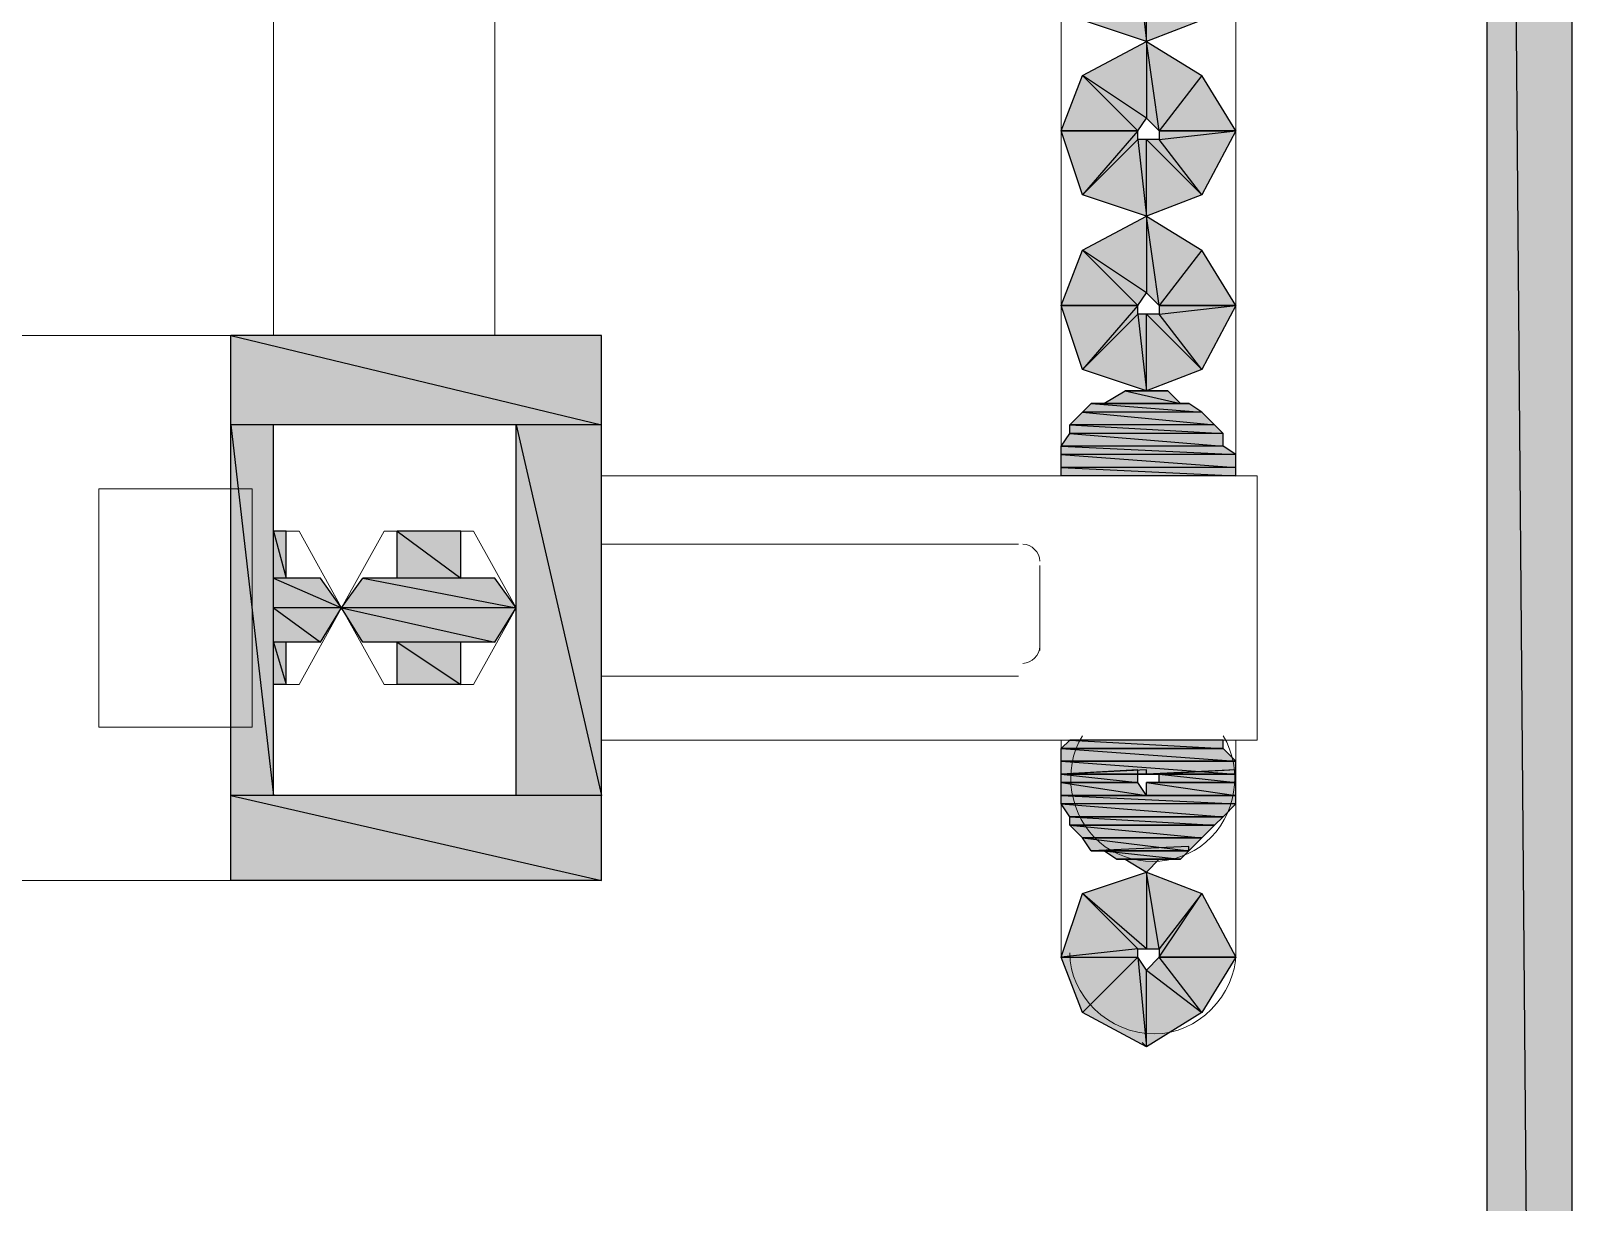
# Model space of a CAD drawing. Header units: millimetres. Extents: x 50 to 186, y -32 to 33.
# Drawn here: x 113.706 to 114.212, y -14.921 to -14.537 of the extents above; entities that cross this region are included whole.
import ezdxf

# ---------------------------------------------------------------- set-up
doc = ezdxf.new("R2010")
doc.units = ezdxf.units.MM
doc.layers.add('Prumada Eletrica', color=40, linetype='Continuous', lineweight=30)

msp = doc.modelspace()

# ---------------------------------------------------------------- hatches: boundary and pattern name
at = {"layer": 'Prumada Eletrica', "true_color": 0x000007}
h = msp.add_hatch(color=7, dxfattribs=at)
h.paths.add_polyline_path([(114.21171, -13.39693), (114.18378, -13.39693), (114.21171, -16.73937)])
h.paths.add_polyline_path([(114.18378, -13.39693), (114.21171, -16.73937), (114.18378, -16.73937)])
h = msp.add_hatch(color=7, dxfattribs=at)
h.paths.add_polyline_path([(114.0441, -14.51294), (114.06925, -14.51294), (114.05109, -14.53389)])
h.paths.add_polyline_path([(114.06925, -14.51294), (114.05109, -14.53389), (114.06925, -14.51573)])
h.paths.add_polyline_path([(114.05109, -14.53389), (114.06925, -14.51573), (114.07204, -14.54087)])
h.paths.add_polyline_path([(114.06925, -14.51573), (114.07204, -14.54087), (114.07204, -14.51573)])
h.paths.add_polyline_path([(114.07204, -14.54087), (114.07204, -14.51573), (114.0902, -14.53389)])
h.paths.add_polyline_path([(114.07204, -14.51573), (114.0902, -14.53389), (114.07623, -14.51573)])
h.paths.add_polyline_path([(114.0902, -14.53389), (114.07623, -14.51573), (114.10137, -14.51294)])
h.paths.add_polyline_path([(114.07623, -14.51573), (114.10137, -14.51294), (114.07623, -14.51294)])
h = msp.add_hatch(color=7, dxfattribs=at)
h.paths.add_polyline_path([(114.10137, -14.5702), (114.0902, -14.55205), (114.07623, -14.5702)])
h.paths.add_polyline_path([(114.0902, -14.55205), (114.07623, -14.5702), (114.07204, -14.54087)])
h.paths.add_polyline_path([(114.07623, -14.5702), (114.07204, -14.54087), (114.07204, -14.56601)])
h.paths.add_polyline_path([(114.07204, -14.54087), (114.07204, -14.56601), (114.05109, -14.55205)])
h.paths.add_polyline_path([(114.07204, -14.56601), (114.05109, -14.55205), (114.06925, -14.5702)])
h.paths.add_polyline_path([(114.05109, -14.55205), (114.06925, -14.5702), (114.0441, -14.5702)])
h = msp.add_hatch(color=7, dxfattribs=at)
h.paths.add_polyline_path([(114.0441, -14.5702), (114.06925, -14.5702), (114.05109, -14.59116)])
h.paths.add_polyline_path([(114.06925, -14.5702), (114.05109, -14.59116), (114.06925, -14.573)])
h.paths.add_polyline_path([(114.05109, -14.59116), (114.06925, -14.573), (114.07204, -14.59814)])
h.paths.add_polyline_path([(114.06925, -14.573), (114.07204, -14.59814), (114.07204, -14.573)])
h.paths.add_polyline_path([(114.07204, -14.59814), (114.07204, -14.573), (114.0902, -14.59116)])
h.paths.add_polyline_path([(114.07204, -14.573), (114.0902, -14.59116), (114.07623, -14.573)])
h.paths.add_polyline_path([(114.0902, -14.59116), (114.07623, -14.573), (114.10137, -14.5702)])
h.paths.add_polyline_path([(114.07623, -14.573), (114.10137, -14.5702), (114.07623, -14.5702)])
h = msp.add_hatch(color=7, dxfattribs=at)
h.paths.add_polyline_path([(114.10137, -14.62747), (114.0902, -14.60931), (114.07623, -14.62747)])
h.paths.add_polyline_path([(114.0902, -14.60931), (114.07623, -14.62747), (114.07204, -14.59814)])
h.paths.add_polyline_path([(114.07623, -14.62747), (114.07204, -14.59814), (114.07204, -14.62328)])
h.paths.add_polyline_path([(114.07204, -14.59814), (114.07204, -14.62328), (114.05109, -14.60931)])
h.paths.add_polyline_path([(114.07204, -14.62328), (114.05109, -14.60931), (114.06925, -14.62747)])
h.paths.add_polyline_path([(114.05109, -14.60931), (114.06925, -14.62747), (114.0441, -14.62747)])
h = msp.add_hatch(color=7, dxfattribs=at)
h.paths.add_polyline_path([(114.0441, -14.62747), (114.06925, -14.62747), (114.05109, -14.64842)])
h.paths.add_polyline_path([(114.06925, -14.62747), (114.05109, -14.64842), (114.06925, -14.63027)])
h.paths.add_polyline_path([(114.05109, -14.64842), (114.06925, -14.63027), (114.07204, -14.65541)])
h.paths.add_polyline_path([(114.06925, -14.63027), (114.07204, -14.65541), (114.07204, -14.63027)])
h.paths.add_polyline_path([(114.07204, -14.65541), (114.07204, -14.63027), (114.0902, -14.64842)])
h.paths.add_polyline_path([(114.07204, -14.63027), (114.0902, -14.64842), (114.07623, -14.63027)])
h.paths.add_polyline_path([(114.0902, -14.64842), (114.07623, -14.63027), (114.10137, -14.62747)])
h.paths.add_polyline_path([(114.07623, -14.63027), (114.10137, -14.62747), (114.07623, -14.62747)])
h = msp.add_hatch(color=7, dxfattribs=at)
h.paths.add_polyline_path([(113.89325, -14.63725), (113.77174, -14.63725), (113.89325, -14.66658)])
h.paths.add_polyline_path([(113.77174, -14.63725), (113.89325, -14.66658), (113.77174, -14.66658)])
h = msp.add_hatch(color=7, dxfattribs=at)
h.paths.add_polyline_path([(114.07902, -14.65541), (114.06506, -14.65541), (114.08321, -14.6596)])
h.paths.add_polyline_path([(114.06506, -14.65541), (114.08321, -14.6596), (114.05807, -14.6596)])
h = msp.add_hatch(color=7, dxfattribs=at)
h.paths.add_polyline_path([(114.0902, -14.66239), (114.05109, -14.66239), (114.09439, -14.66658)])
h.paths.add_polyline_path([(114.05109, -14.66239), (114.09439, -14.66658), (114.0469, -14.66658)])
h = msp.add_hatch(color=7, dxfattribs=at)
h.paths.add_polyline_path([(114.08601, -14.6596), (114.05388, -14.6596), (114.0902, -14.66239)])
h.paths.add_polyline_path([(114.05388, -14.6596), (114.0902, -14.66239), (114.05109, -14.66239)])
h = msp.add_hatch(color=7, dxfattribs=at)
h.paths.add_polyline_path([(113.7857, -14.66658), (113.77174, -14.66658), (113.7857, -14.7881)])
h.paths.add_polyline_path([(113.77174, -14.66658), (113.7857, -14.7881), (113.77174, -14.7881)])
h = msp.add_hatch(color=7, dxfattribs=at)
h.paths.add_polyline_path([(113.89325, -14.66658), (113.86532, -14.66658), (113.89325, -14.7881)])
h.paths.add_polyline_path([(113.86532, -14.66658), (113.89325, -14.7881), (113.86532, -14.7881)])
h = msp.add_hatch(color=7, dxfattribs=at)
h.paths.add_polyline_path([(114.09439, -14.66658), (114.0469, -14.66658), (114.09718, -14.66937)])
h.paths.add_polyline_path([(114.0469, -14.66658), (114.09718, -14.66937), (114.0469, -14.66937)])
h = msp.add_hatch(color=7, dxfattribs=at)
h.paths.add_polyline_path([(114.09718, -14.66937), (114.0469, -14.66937), (114.09718, -14.67356)])
h.paths.add_polyline_path([(114.0469, -14.66937), (114.09718, -14.67356), (114.0441, -14.67356)])
h = msp.add_hatch(color=7, dxfattribs=at)
h.paths.add_polyline_path([(114.09718, -14.67356), (114.0441, -14.67356), (114.10137, -14.67636)])
h.paths.add_polyline_path([(114.0441, -14.67356), (114.10137, -14.67636), (114.0441, -14.67636)])
h = msp.add_hatch(color=7, dxfattribs=at)
h.paths.add_polyline_path([(114.10137, -14.67636), (114.0441, -14.67636), (114.10137, -14.68055)])
h.paths.add_polyline_path([(114.0441, -14.67636), (114.10137, -14.68055), (114.0441, -14.68055)])
h = msp.add_hatch(color=7, dxfattribs=at)
h.paths.add_polyline_path([(114.10137, -14.68055), (114.0441, -14.68055), (114.10137, -14.68334)])
h.paths.add_polyline_path([(114.0441, -14.68055), (114.10137, -14.68334), (114.0441, -14.68334)])
h = msp.add_hatch(color=7, dxfattribs=at)
h.paths.add_polyline_path([(113.78989, -14.7015), (113.7857, -14.7015), (113.78989, -14.71686)])
h.paths.add_polyline_path([(113.7857, -14.7015), (113.78989, -14.71686), (113.7857, -14.71686)])
h = msp.add_hatch(color=7, dxfattribs=at)
h.paths.add_polyline_path([(113.84716, -14.7015), (113.82621, -14.7015), (113.84716, -14.71686)])
h.paths.add_polyline_path([(113.82621, -14.7015), (113.84716, -14.71686), (113.82621, -14.71686)])
h = msp.add_hatch(color=7, dxfattribs=at)
h.paths.add_polyline_path([(113.80107, -14.71686), (113.7857, -14.71686), (113.80805, -14.72664)])
h.paths.add_polyline_path([(113.7857, -14.71686), (113.80805, -14.72664), (113.7857, -14.72664)])
h = msp.add_hatch(color=7, dxfattribs=at)
h.paths.add_polyline_path([(113.85833, -14.71686), (113.81504, -14.71686), (113.86532, -14.72664)])
h.paths.add_polyline_path([(113.81504, -14.71686), (113.86532, -14.72664), (113.80805, -14.72664)])
h = msp.add_hatch(color=7, dxfattribs=at)
h.paths.add_polyline_path([(113.80805, -14.72664), (113.7857, -14.72664), (113.80107, -14.73782)])
h.paths.add_polyline_path([(113.7857, -14.72664), (113.80107, -14.73782), (113.7857, -14.73782)])
h = msp.add_hatch(color=7, dxfattribs=at)
h.paths.add_polyline_path([(113.86532, -14.72664), (113.80805, -14.72664), (113.85833, -14.73782)])
h.paths.add_polyline_path([(113.80805, -14.72664), (113.85833, -14.73782), (113.81504, -14.73782)])
h = msp.add_hatch(color=7, dxfattribs=at)
h.paths.add_polyline_path([(113.78989, -14.73782), (113.7857, -14.73782), (113.78989, -14.75178)])
h.paths.add_polyline_path([(113.7857, -14.73782), (113.78989, -14.75178), (113.7857, -14.75178)])
h = msp.add_hatch(color=7, dxfattribs=at)
h.paths.add_polyline_path([(113.84716, -14.73782), (113.82621, -14.73782), (113.84716, -14.75178)])
h.paths.add_polyline_path([(113.82621, -14.73782), (113.84716, -14.75178), (113.82621, -14.75178)])
h = msp.add_hatch(color=7, dxfattribs=at)
h.paths.add_polyline_path([(114.09718, -14.76994), (114.0469, -14.76994), (114.09718, -14.77273)])
h.paths.add_polyline_path([(114.0469, -14.76994), (114.09718, -14.77273), (114.0441, -14.77273)])
h.paths.add_polyline_path([(114.09718, -14.77273), (114.0441, -14.77273)])
h.paths.add_polyline_path([(114.0441, -14.77273), (114.09718, -14.77273)])
h = msp.add_hatch(color=7, dxfattribs=at)
h.paths.add_polyline_path([(114.09718, -14.77273), (114.0441, -14.77273), (114.10137, -14.77692)])
h.paths.add_polyline_path([(114.0441, -14.77273), (114.10137, -14.77692), (114.0441, -14.77692)])
h.paths.add_polyline_path([(114.10137, -14.77692), (114.0441, -14.77692)])
h.paths.add_polyline_path([(114.0441, -14.77692), (114.10137, -14.77692)])
h = msp.add_hatch(color=7, dxfattribs=at)
h.paths.add_polyline_path([(114.10137, -14.77692), (114.0441, -14.77692), (114.10137, -14.78111)])
h.paths.add_polyline_path([(114.0441, -14.77692), (114.10137, -14.78111), (114.0441, -14.78111)])
h = msp.add_hatch(color=7, dxfattribs=at)
h.paths.add_polyline_path([(114.0441, -14.78111), (114.07204, -14.78111), (114.07204, -14.77972)])
h.paths.add_polyline_path([(114.07204, -14.78111), (114.07204, -14.77972), (114.0441, -14.78111)])
h = msp.add_hatch(color=7, dxfattribs=at)
h.paths.add_polyline_path([(114.06925, -14.78111), (114.06925, -14.77972), (114.0441, -14.78111)])
h.paths.add_polyline_path([(114.06925, -14.78111), (114.0441, -14.78111), (114.07204, -14.78111)])
h = msp.add_hatch(color=7, dxfattribs=at)
h.paths.add_polyline_path([(114.0441, -14.78111), (114.06925, -14.78111), (114.06925, -14.77972)])
h.paths.add_polyline_path([(114.06925, -14.78111), (114.06925, -14.77972), (114.0441, -14.78111)])
h = msp.add_hatch(color=7, dxfattribs=at)
h.paths.add_polyline_path([(114.0441, -14.78111), (114.06925, -14.78111), (114.06925, -14.77972)])
h.paths.add_polyline_path([(114.06925, -14.78111), (114.06925, -14.77972), (114.0441, -14.78111)])
h = msp.add_hatch(color=7, dxfattribs=at)
h.paths.add_polyline_path([(114.0441, -14.78111), (114.06925, -14.78111), (114.06925, -14.77972)])
h.paths.add_polyline_path([(114.06925, -14.78111), (114.06925, -14.77972), (114.0441, -14.78111)])
h = msp.add_hatch(color=7, dxfattribs=at)
h.paths.add_polyline_path([(114.0441, -14.78111), (114.06925, -14.78111), (114.06925, -14.77972)])
h.paths.add_polyline_path([(114.06925, -14.78111), (114.06925, -14.77972), (114.0441, -14.78111)])
h = msp.add_hatch(color=7, dxfattribs=at)
h.paths.add_polyline_path([(114.0441, -14.78111), (114.06925, -14.78111), (114.06925, -14.77972)])
h.paths.add_polyline_path([(114.06925, -14.78111), (114.06925, -14.77972), (114.0441, -14.78111)])
h = msp.add_hatch(color=7, dxfattribs=at)
h.paths.add_polyline_path([(114.06925, -14.78111), (114.0441, -14.78111), (114.06925, -14.78391)])
h.paths.add_polyline_path([(114.0441, -14.78111), (114.06925, -14.78391), (114.0441, -14.78391)])
h = msp.add_hatch(color=7, dxfattribs=at)
h.paths.add_polyline_path([(114.06925, -14.78391), (114.0441, -14.78391), (114.07204, -14.7881)])
h.paths.add_polyline_path([(114.0441, -14.78391), (114.07204, -14.7881), (114.0441, -14.7881)])
h = msp.add_hatch(color=7, dxfattribs=at)
h.paths.add_polyline_path([(114.07204, -14.78111), (114.10137, -14.78111), (114.10137, -14.77972)])
h.paths.add_polyline_path([(114.10137, -14.78111), (114.10137, -14.77972), (114.07204, -14.78111)])
h = msp.add_hatch(color=7, dxfattribs=at)
h.paths.add_polyline_path([(114.07204, -14.78111), (114.10137, -14.78111), (114.10137, -14.77972)])
h.paths.add_polyline_path([(114.10137, -14.78111), (114.10137, -14.77972), (114.07204, -14.78111)])
h = msp.add_hatch(color=7, dxfattribs=at)
h.paths.add_polyline_path([(114.07204, -14.78111), (114.10137, -14.78111), (114.10137, -14.77972)])
h.paths.add_polyline_path([(114.10137, -14.78111), (114.10137, -14.77972), (114.07204, -14.78111)])
h = msp.add_hatch(color=7, dxfattribs=at)
h.paths.add_polyline_path([(114.10137, -14.78391), (114.07204, -14.78391), (114.10137, -14.7881)])
h.paths.add_polyline_path([(114.07204, -14.78391), (114.10137, -14.7881), (114.07204, -14.7881)])
h = msp.add_hatch(color=7, dxfattribs=at)
h.paths.add_polyline_path([(114.07623, -14.78111), (114.10137, -14.78111), (114.10137, -14.77972)])
h.paths.add_polyline_path([(114.10137, -14.78111), (114.10137, -14.77972), (114.07623, -14.78111)])
h = msp.add_hatch(color=7, dxfattribs=at)
h.paths.add_polyline_path([(114.07623, -14.78111), (114.10137, -14.78111), (114.10137, -14.77972)])
h.paths.add_polyline_path([(114.10137, -14.78111), (114.10137, -14.77972), (114.07623, -14.78111)])
h = msp.add_hatch(color=7, dxfattribs=at)
h.paths.add_polyline_path([(114.07623, -14.78111), (114.10137, -14.78111), (114.10137, -14.77972)])
h.paths.add_polyline_path([(114.10137, -14.78111), (114.10137, -14.77972), (114.07623, -14.78111)])
h.paths.add_polyline_path([(114.10137, -14.78111), (114.07623, -14.78111)])
h.paths.add_polyline_path([(114.07623, -14.78111), (114.10137, -14.78111), (114.10137, -14.77972)])
h = msp.add_hatch(color=7, dxfattribs=at)
h.paths.add_polyline_path([(114.10137, -14.78111), (114.07623, -14.78111), (114.10137, -14.78391)])
h.paths.add_polyline_path([(114.07623, -14.78111), (114.10137, -14.78391), (114.07623, -14.78391)])
h = msp.add_hatch(color=7, dxfattribs=at)
h.paths.add_polyline_path([(113.89325, -14.7881), (113.77174, -14.7881), (113.89325, -14.81603)])
h.paths.add_polyline_path([(113.77174, -14.7881), (113.89325, -14.81603), (113.77174, -14.81603)])
h = msp.add_hatch(color=7, dxfattribs=at)
h.paths.add_polyline_path([(114.10137, -14.7881), (114.0441, -14.7881), (114.10137, -14.79089)])
h.paths.add_polyline_path([(114.0441, -14.7881), (114.10137, -14.79089), (114.0441, -14.79089)])
h = msp.add_hatch(color=7, dxfattribs=at)
h.paths.add_polyline_path([(114.10137, -14.79089), (114.0441, -14.79089), (114.09718, -14.79508)])
h.paths.add_polyline_path([(114.0441, -14.79089), (114.09718, -14.79508), (114.0469, -14.79508)])
h.paths.add_polyline_path([(114.09718, -14.79508), (114.0469, -14.79508)])
h.paths.add_polyline_path([(114.0469, -14.79508), (114.09718, -14.79508)])
h = msp.add_hatch(color=7, dxfattribs=at)
h.paths.add_polyline_path([(114.09718, -14.79508), (114.0469, -14.79508), (114.09439, -14.79788)])
h.paths.add_polyline_path([(114.0469, -14.79508), (114.09439, -14.79788), (114.0469, -14.79788)])
h.paths.add_polyline_path([(114.09439, -14.79788), (114.0469, -14.79788)])
h.paths.add_polyline_path([(114.0469, -14.79788), (114.09439, -14.79788), (114.09299, -14.79788)])
h = msp.add_hatch(color=7, dxfattribs=at)
h.paths.add_polyline_path([(114.09439, -14.79788), (114.0469, -14.79788), (114.0902, -14.80207)])
h.paths.add_polyline_path([(114.0469, -14.79788), (114.0902, -14.80207), (114.05109, -14.80207)])
h.paths.add_polyline_path([(114.0902, -14.80207), (114.05109, -14.80207)])
h.paths.add_polyline_path([(114.05109, -14.80207), (114.0902, -14.80207)])
h = msp.add_hatch(color=7, dxfattribs=at)
h.paths.add_polyline_path([(114.0902, -14.80207), (114.05109, -14.80207), (114.08601, -14.80626)])
h.paths.add_polyline_path([(114.05109, -14.80207), (114.08601, -14.80626), (114.05388, -14.80626)])
h.paths.add_polyline_path([(114.08601, -14.80626), (114.05388, -14.80626), (114.05807, -14.80626)])
msp.add_hatch(color=7, dxfattribs=at).paths.add_polyline_path([(114.05388, -14.80626), (114.08601, -14.80626), (114.08601, -14.80486)])
h = msp.add_hatch(color=7, dxfattribs=at)
h.paths.add_polyline_path([(114.08601, -14.80626), (114.05807, -14.80626), (114.08321, -14.80905)])
h.paths.add_polyline_path([(114.05807, -14.80626), (114.08321, -14.80905), (114.06226, -14.80905)])
h.paths.add_polyline_path([(114.08321, -14.80905), (114.06226, -14.80905)])
h.paths.add_polyline_path([(114.06226, -14.80905), (114.08321, -14.80905)])
h = msp.add_hatch(color=7, dxfattribs=at)
h.paths.add_polyline_path([(114.08321, -14.80905), (114.06226, -14.80905), (114.07623, -14.80905)])
h.paths.add_polyline_path([(114.06226, -14.80905), (114.07623, -14.80905), (114.06506, -14.80905)])
h.paths.add_polyline_path([(114.07623, -14.80905), (114.06506, -14.80905), (114.07204, -14.81324)])
h = msp.add_hatch(color=7, dxfattribs=at)
h.paths.add_polyline_path([(114.10137, -14.84118), (114.07623, -14.84118), (114.0902, -14.82022)])
h.paths.add_polyline_path([(114.07623, -14.84118), (114.0902, -14.82022), (114.07623, -14.83838)])
h.paths.add_polyline_path([(114.0902, -14.82022), (114.07623, -14.83838), (114.07204, -14.81324)])
h.paths.add_polyline_path([(114.07623, -14.83838), (114.07204, -14.81324), (114.07204, -14.83838)])
h.paths.add_polyline_path([(114.07204, -14.81324), (114.07204, -14.83838), (114.05109, -14.82022)])
h.paths.add_polyline_path([(114.07204, -14.83838), (114.05109, -14.82022), (114.06925, -14.83838)])
h.paths.add_polyline_path([(114.05109, -14.82022), (114.06925, -14.83838), (114.0441, -14.84118)])
h.paths.add_polyline_path([(114.06925, -14.83838), (114.0441, -14.84118), (114.06925, -14.84118)])
h.paths.add_polyline_path([(114.0441, -14.84118), (114.06925, -14.84118), (114.05109, -14.85933)])
h = msp.add_hatch(color=7, dxfattribs=at)
h.paths.add_polyline_path([(114.05109, -14.85933), (114.06925, -14.84118), (114.07204, -14.87051)])
h.paths.add_polyline_path([(114.06925, -14.84118), (114.07204, -14.87051), (114.07204, -14.84537)])
h.paths.add_polyline_path([(114.07204, -14.87051), (114.07204, -14.84537), (114.0902, -14.85933)])
h.paths.add_polyline_path([(114.07204, -14.84537), (114.0902, -14.85933), (114.07623, -14.84118)])
h.paths.add_polyline_path([(114.0902, -14.85933), (114.07623, -14.84118), (114.10137, -14.84118)])

# ---------------------------------------------------------------- linework, layer by layer
at = {"layer": 'Prumada Eletrica', "color": 7, "linetype": 'Continuous', "lineweight": 20, "true_color": 0x000007}
for points in [[(112.46297, -13.17484), (114.18378, -13.17484), (114.18378, -16.73937), (112.45599, -16.73937), (112.45459, -16.73937), (112.39174, -16.73937)], [(114.18378, -16.73937), (114.21171, -16.73937), (114.21171, -13.39693)], [(114.0441, -13.77545), (114.0441, -14.68334), (114.0441, -14.68334)], [(114.10137, -14.68334), (114.10137, -13.77545), (114.10137, -13.77545)], [(113.7857, -14.63725), (113.7857, -14.29085), (113.7857, -14.29085)], [(113.85833, -14.63725), (113.85833, -14.52271), (113.7857, -14.52271)], [(113.77174, -14.63725), (113.77174, -14.81603), (113.77174, -14.81603)], [(113.7857, -14.66658), (113.86532, -14.66658), (113.86532, -14.7881), (113.7857, -14.7881)], [(113.7857, -14.66658), (113.7857, -14.7881), (113.7857, -14.7881)], [(113.89325, -14.68334), (114.10835, -14.68334), (114.10835, -14.76994), (113.89325, -14.76994)], [(113.7857, -14.7015), (113.79408, -14.7015), (113.80805, -14.72664), (113.79408, -14.75178), (113.7857, -14.75178)], [(113.79408, -14.7015), (113.78989, -14.7015), (113.78989, -14.71686)], [(113.82621, -14.7015), (113.82621, -14.71686), (113.82621, -14.71686)], [(113.84716, -14.7015), (113.84716, -14.71686), (113.84716, -14.71686)], [(114.03014, -14.70569), (113.89325, -14.70569), (113.89325, -14.70569)], [(114.03712, -14.74061), (114.03712, -14.71267), (114.03712, -14.71267)], [(113.80107, -14.71686), (113.78989, -14.71686), (113.78989, -14.71686)], [(113.82621, -14.71686), (113.81504, -14.71686), (113.81504, -14.71686)], [(113.85833, -14.71686), (113.84716, -14.71686), (113.84716, -14.71686)], [(113.80107, -14.73782), (113.78989, -14.73782), (113.78989, -14.73782)], [(113.78989, -14.73782), (113.78989, -14.75178), (113.78989, -14.75178)], [(113.82621, -14.73782), (113.81504, -14.73782), (113.81504, -14.73782)], [(113.82621, -14.73782), (113.82621, -14.75178), (113.82621, -14.75178)], [(113.84716, -14.73782), (113.84716, -14.75178), (113.84716, -14.75178)], [(113.85833, -14.73782), (113.84716, -14.73782), (113.84716, -14.73782)], [(113.89325, -14.74899), (114.03014, -14.74899), (114.03014, -14.74899)], [(114.0441, -14.76994), (114.0441, -14.84118), (114.0441, -14.84118)], [(114.10137, -14.84118), (114.10137, -14.76994), (114.10137, -14.76994)], [(114.07204, -14.87051), (114.07064, -14.86911), (114.07064, -14.86911)]]:
    msp.add_lwpolyline(points, dxfattribs=at)
at = {"layer": 'Prumada Eletrica', "color": 7, "linetype": 'Continuous', "lineweight": -2, "true_color": 0x000007}
for points in [[(114.21171, -13.39693), (114.18378, -13.39693), (114.21171, -16.73937)], [(114.18378, -13.39693), (114.21171, -16.73937), (114.18378, -16.73937)], [(114.05109, -14.53389), (114.06925, -14.51573), (114.07204, -14.54087)], [(114.06925, -14.51573), (114.07204, -14.54087), (114.07204, -14.51573)], [(114.07204, -14.54087), (114.07204, -14.51573), (114.0902, -14.53389)], [(114.07204, -14.54087), (114.07204, -14.56601), (114.05109, -14.55205)], [(114.0902, -14.55205), (114.07623, -14.5702), (114.07204, -14.54087)], [(114.07623, -14.5702), (114.07204, -14.54087), (114.07204, -14.56601)], [(114.05109, -14.55205), (114.06925, -14.5702), (114.0441, -14.5702)], [(114.07204, -14.56601), (114.05109, -14.55205), (114.06925, -14.5702)], [(114.10137, -14.5702), (114.0902, -14.55205), (114.07623, -14.5702)], [(114.0441, -14.5702), (114.06925, -14.5702), (114.05109, -14.59116)], [(114.06925, -14.5702), (114.05109, -14.59116), (114.06925, -14.573)], [(114.0902, -14.59116), (114.07623, -14.573), (114.10137, -14.5702)], [(114.07623, -14.573), (114.10137, -14.5702), (114.07623, -14.5702)], [(114.05109, -14.59116), (114.06925, -14.573), (114.07204, -14.59814)], [(114.06925, -14.573), (114.07204, -14.59814), (114.07204, -14.573)], [(114.07204, -14.59814), (114.07204, -14.573), (114.0902, -14.59116)], [(114.07204, -14.573), (114.0902, -14.59116), (114.07623, -14.573)], [(114.07204, -14.59814), (114.07204, -14.62328), (114.05109, -14.60931)], [(114.0902, -14.60931), (114.07623, -14.62747), (114.07204, -14.59814)], [(114.07623, -14.62747), (114.07204, -14.59814), (114.07204, -14.62328)], [(114.05109, -14.60931), (114.06925, -14.62747), (114.0441, -14.62747)], [(114.07204, -14.62328), (114.05109, -14.60931), (114.06925, -14.62747)], [(114.10137, -14.62747), (114.0902, -14.60931), (114.07623, -14.62747)], [(114.0441, -14.62747), (114.06925, -14.62747), (114.05109, -14.64842)], [(114.06925, -14.62747), (114.05109, -14.64842), (114.06925, -14.63027)], [(114.0902, -14.64842), (114.07623, -14.63027), (114.10137, -14.62747)], [(114.07623, -14.63027), (114.10137, -14.62747), (114.07623, -14.62747)], [(114.05109, -14.64842), (114.06925, -14.63027), (114.07204, -14.65541)], [(114.06925, -14.63027), (114.07204, -14.65541), (114.07204, -14.63027)], [(114.07204, -14.65541), (114.07204, -14.63027), (114.0902, -14.64842)], [(114.07204, -14.63027), (114.0902, -14.64842), (114.07623, -14.63027)], [(113.89325, -14.63725), (113.77174, -14.63725), (113.89325, -14.66658)], [(113.77174, -14.63725), (113.89325, -14.66658), (113.77174, -14.66658)], [(114.06506, -14.65541), (114.08321, -14.6596), (114.05807, -14.6596)], [(114.06925, -14.65541), (114.07902, -14.65541), (114.06506, -14.65541)], [(114.07902, -14.65541), (114.06506, -14.65541), (114.08321, -14.6596)], [(114.07623, -14.65541), (114.06925, -14.65541), (114.07902, -14.65541)], [(114.05109, -14.66239), (114.09439, -14.66658), (114.0469, -14.66658)], [(114.05388, -14.6596), (114.0902, -14.66239), (114.05109, -14.66239)], [(114.0902, -14.66239), (114.05109, -14.66239), (114.09439, -14.66658)], [(114.05807, -14.6596), (114.08601, -14.6596), (114.05388, -14.6596)], [(114.08601, -14.6596), (114.05388, -14.6596), (114.0902, -14.66239)], [(114.08321, -14.6596), (114.05807, -14.6596), (114.08601, -14.6596)], [(113.7857, -14.66658), (113.77174, -14.66658), (113.7857, -14.7881)], [(113.77174, -14.66658), (113.7857, -14.7881), (113.77174, -14.7881)], [(113.89325, -14.66658), (113.86532, -14.66658), (113.89325, -14.7881)], [(113.86532, -14.66658), (113.89325, -14.7881), (113.86532, -14.7881)], [(114.09439, -14.66658), (114.0469, -14.66658), (114.09718, -14.66937)], [(114.0469, -14.66658), (114.09718, -14.66937), (114.0469, -14.66937)], [(114.0469, -14.66937), (114.09718, -14.67356), (114.0441, -14.67356)], [(114.09718, -14.66937), (114.0469, -14.66937), (114.09718, -14.67356)], [(114.09718, -14.67356), (114.0441, -14.67356), (114.10137, -14.67636)], [(114.0441, -14.67356), (114.10137, -14.67636), (114.0441, -14.67636)], [(114.10137, -14.67636), (114.0441, -14.67636), (114.10137, -14.68055)], [(114.0441, -14.67636), (114.10137, -14.68055), (114.0441, -14.68055)], [(114.10137, -14.68055), (114.0441, -14.68055), (114.10137, -14.68334)], [(114.0441, -14.68055), (114.10137, -14.68334), (114.0441, -14.68334)], [(113.78989, -14.7015), (113.7857, -14.7015), (113.78989, -14.71686)], [(113.7857, -14.7015), (113.78989, -14.71686), (113.7857, -14.71686)], [(113.84716, -14.7015), (113.82621, -14.7015), (113.84716, -14.71686)], [(113.82621, -14.7015), (113.84716, -14.71686), (113.82621, -14.71686)], [(113.80107, -14.71686), (113.7857, -14.71686), (113.80805, -14.72664)], [(113.7857, -14.71686), (113.80805, -14.72664), (113.7857, -14.72664)], [(113.81504, -14.71686), (113.86532, -14.72664), (113.80805, -14.72664)], [(113.85833, -14.71686), (113.81504, -14.71686), (113.86532, -14.72664)], [(113.80805, -14.72664), (113.7857, -14.72664), (113.80107, -14.73782)], [(113.7857, -14.72664), (113.80107, -14.73782), (113.7857, -14.73782)], [(113.86532, -14.72664), (113.80805, -14.72664), (113.85833, -14.73782)], [(113.80805, -14.72664), (113.85833, -14.73782), (113.81504, -14.73782)], [(113.78989, -14.73782), (113.7857, -14.73782), (113.78989, -14.75178)], [(113.7857, -14.73782), (113.78989, -14.75178), (113.7857, -14.75178)], [(113.84716, -14.73782), (113.82621, -14.73782), (113.84716, -14.75178)], [(113.82621, -14.73782), (113.84716, -14.75178), (113.82621, -14.75178)], [(114.0469, -14.76994), (114.09718, -14.77273), (114.0441, -14.77273)], [(114.09718, -14.77273), (114.0441, -14.77273)], [(114.0441, -14.77273), (114.09718, -14.77273), (114.09718, -14.77273)], [(114.09718, -14.77273), (114.0441, -14.77273), (114.10137, -14.77692)], [(114.0441, -14.77273), (114.10137, -14.77692), (114.0441, -14.77692)], [(114.09718, -14.76994), (114.0469, -14.76994), (114.09718, -14.77273)], [(114.10137, -14.77692), (114.0441, -14.77692)], [(114.0441, -14.77692), (114.10137, -14.77692), (114.10137, -14.77692)], [(114.10137, -14.77692), (114.0441, -14.77692), (114.10137, -14.78111)], [(114.0441, -14.77692), (114.10137, -14.78111), (114.0441, -14.78111)], [(114.0441, -14.78111), (114.07204, -14.78111), (114.07204, -14.77972)], [(114.07204, -14.78111), (114.07204, -14.77972), (114.0441, -14.78111)], [(114.06925, -14.78111), (114.06925, -14.77972), (114.0441, -14.78111)], [(114.0441, -14.78111), (114.06925, -14.78111), (114.06925, -14.77972)], [(114.06925, -14.78111), (114.06925, -14.77972), (114.0441, -14.78111)], [(114.0441, -14.78111), (114.06925, -14.78111), (114.06925, -14.77972)], [(114.06925, -14.78111), (114.06925, -14.77972), (114.0441, -14.78111)], [(114.0441, -14.78111), (114.06925, -14.78111), (114.06925, -14.77972)], [(114.06925, -14.78111), (114.06925, -14.77972), (114.0441, -14.78111)], [(114.0441, -14.78111), (114.06925, -14.78111), (114.06925, -14.77972)], [(114.06925, -14.78111), (114.06925, -14.77972), (114.0441, -14.78111)], [(114.0441, -14.78111), (114.06925, -14.78111), (114.06925, -14.77972)], [(114.06925, -14.78111), (114.06925, -14.77972), (114.0441, -14.78111)], [(114.06925, -14.78111), (114.0441, -14.78111), (114.07204, -14.78111)], [(114.06925, -14.78111), (114.0441, -14.78111), (114.06925, -14.78391)], [(114.0441, -14.78111), (114.06925, -14.78391), (114.0441, -14.78391)], [(114.0441, -14.78391), (114.06925, -14.78391), (114.06925, -14.78391)], [(114.06925, -14.78391), (114.06925, -14.78391), (114.0441, -14.78391)], [(114.0441, -14.78391), (114.06925, -14.78391), (114.06925, -14.78391)], [(114.06925, -14.78391), (114.06925, -14.78391), (114.0441, -14.78391)], [(114.06925, -14.78391), (114.0441, -14.78391)], [(114.0441, -14.78391), (114.06925, -14.78391), (114.06925, -14.78391)], [(114.0441, -14.78391), (114.06925, -14.78391), (114.06925, -14.78391)], [(114.06925, -14.78391), (114.06925, -14.78391), (114.0441, -14.78391)], [(114.0441, -14.78391), (114.06925, -14.78391), (114.06925, -14.78391)], [(114.06925, -14.78391), (114.06925, -14.78391), (114.0441, -14.78391)], [(114.0441, -14.78391), (114.06925, -14.78391), (114.06925, -14.78391)], [(114.06925, -14.78391), (114.06925, -14.78391), (114.0441, -14.78391)], [(114.0441, -14.78391), (114.06925, -14.78391), (114.06925, -14.78391)], [(114.06925, -14.78391), (114.06925, -14.78391), (114.0441, -14.78391)], [(114.06925, -14.78391), (114.0441, -14.78391), (114.07204, -14.7881)], [(114.0441, -14.78391), (114.07204, -14.7881), (114.0441, -14.7881)], [(114.07204, -14.78111), (114.10137, -14.78111), (114.10137, -14.77972)], [(114.10137, -14.78111), (114.10137, -14.77972), (114.07204, -14.78111)], [(114.07204, -14.78111), (114.10137, -14.78111), (114.10137, -14.77972)], [(114.10137, -14.78111), (114.10137, -14.77972), (114.07204, -14.78111)], [(114.07204, -14.78111), (114.10137, -14.78111), (114.10137, -14.77972)], [(114.10137, -14.78111), (114.10137, -14.77972), (114.07204, -14.78111)], [(114.10137, -14.78111), (114.07204, -14.78111)], [(114.07204, -14.78111), (114.10137, -14.78111), (114.07623, -14.78111)], [(114.07623, -14.78391), (114.10137, -14.78391), (114.07204, -14.78391)], [(114.07204, -14.78391), (114.10137, -14.78391), (114.10137, -14.78391)], [(114.10137, -14.78391), (114.10137, -14.78391), (114.07204, -14.78391)], [(114.10137, -14.78391), (114.07204, -14.78391), (114.10137, -14.7881)], [(114.07204, -14.78391), (114.10137, -14.7881), (114.07204, -14.7881)], [(114.07623, -14.78111), (114.10137, -14.78111), (114.10137, -14.77972)], [(114.10137, -14.78111), (114.10137, -14.77972), (114.07623, -14.78111)], [(114.07623, -14.78111), (114.10137, -14.78111), (114.10137, -14.77972)], [(114.10137, -14.78111), (114.10137, -14.77972), (114.07623, -14.78111)], [(114.07623, -14.78111), (114.10137, -14.78111), (114.10137, -14.77972)], [(114.10137, -14.78111), (114.10137, -14.77972), (114.07623, -14.78111)], [(114.07623, -14.78111), (114.10137, -14.78111), (114.10137, -14.77972)], [(114.10137, -14.78111), (114.07623, -14.78111)], [(114.10137, -14.78111), (114.07623, -14.78111), (114.10137, -14.78391)], [(114.07623, -14.78111), (114.10137, -14.78391), (114.07623, -14.78391)], [(114.07623, -14.78391), (114.10137, -14.78391), (114.10137, -14.78391)], [(114.10137, -14.78391), (114.10137, -14.78391), (114.07623, -14.78391)], [(114.07623, -14.78391), (114.10137, -14.78391), (114.10137, -14.78391)], [(114.10137, -14.78391), (114.10137, -14.78391), (114.07623, -14.78391)], [(114.10137, -14.78391), (114.07623, -14.78391)], [(114.07623, -14.78391), (114.10137, -14.78391), (114.10137, -14.78391)], [(114.07623, -14.78391), (114.10137, -14.78391), (114.10137, -14.78391)], [(114.10137, -14.78391), (114.10137, -14.78391), (114.07623, -14.78391)], [(114.07623, -14.78391), (114.10137, -14.78391), (114.10137, -14.78391)], [(114.10137, -14.78391), (114.10137, -14.78391), (114.07623, -14.78391)], [(114.10137, -14.78391), (114.07623, -14.78391)], [(113.89325, -14.7881), (113.77174, -14.7881), (113.89325, -14.81603)], [(113.77174, -14.7881), (113.89325, -14.81603), (113.77174, -14.81603)], [(114.0441, -14.7881), (114.07204, -14.7881), (114.07204, -14.7881)], [(114.07204, -14.7881), (114.07204, -14.7881), (114.0441, -14.7881)], [(114.0441, -14.7881), (114.10137, -14.7881), (114.10137, -14.7881)], [(114.10137, -14.7881), (114.10137, -14.7881), (114.0441, -14.7881)], [(114.10137, -14.7881), (114.0441, -14.7881), (114.10137, -14.79089)], [(114.0441, -14.7881), (114.10137, -14.79089), (114.0441, -14.79089)], [(114.07204, -14.7881), (114.10137, -14.7881), (114.10137, -14.7881)], [(114.10137, -14.7881), (114.10137, -14.7881), (114.07204, -14.7881)], [(114.10137, -14.79089), (114.0441, -14.79089), (114.09718, -14.79508)], [(114.0441, -14.79089), (114.09718, -14.79508), (114.0469, -14.79508)], [(114.09718, -14.79508), (114.0469, -14.79508)], [(114.0469, -14.79508), (114.09718, -14.79508), (114.09718, -14.79508)], [(114.09718, -14.79508), (114.0469, -14.79508), (114.09439, -14.79788)], [(114.0469, -14.79508), (114.09439, -14.79788), (114.0469, -14.79788)], [(114.09439, -14.79788), (114.0469, -14.79788)], [(114.0469, -14.79788), (114.09439, -14.79788), (114.09299, -14.79788)], [(114.09439, -14.79788), (114.0469, -14.79788), (114.0902, -14.80207)], [(114.0469, -14.79788), (114.0902, -14.80207), (114.05109, -14.80207)], [(114.0902, -14.80207), (114.05109, -14.80207)], [(114.05109, -14.80207), (114.0902, -14.80207), (114.0902, -14.80207)], [(114.0902, -14.80207), (114.05109, -14.80207), (114.08601, -14.80626)], [(114.05109, -14.80207), (114.08601, -14.80626), (114.05388, -14.80626)], [(114.05388, -14.80626), (114.08601, -14.80626), (114.08601, -14.80486)], [(114.08601, -14.80626), (114.05388, -14.80626), (114.05807, -14.80626)], [(114.08601, -14.80626), (114.05807, -14.80626), (114.08321, -14.80905)], [(114.05807, -14.80626), (114.08321, -14.80905), (114.06226, -14.80905)], [(114.08321, -14.80905), (114.06226, -14.80905)], [(114.06226, -14.80905), (114.08321, -14.80905), (114.08321, -14.80905)], [(114.08321, -14.80905), (114.06226, -14.80905), (114.07623, -14.80905)], [(114.06226, -14.80905), (114.07623, -14.80905), (114.06506, -14.80905)], [(114.07623, -14.80905), (114.06506, -14.80905), (114.07204, -14.81324)], [(114.06506, -14.80905), (114.07623, -14.80905), (114.07623, -14.80905)], [(114.07623, -14.80905), (114.07623, -14.80905), (114.06506, -14.80905)], [(114.07204, -14.81324), (114.07204, -14.83838), (114.05109, -14.82022)], [(114.0902, -14.82022), (114.07623, -14.83838), (114.07204, -14.81324)], [(114.07623, -14.83838), (114.07204, -14.81324), (114.07204, -14.83838)], [(114.05109, -14.82022), (114.06925, -14.83838), (114.0441, -14.84118)], [(114.07204, -14.83838), (114.05109, -14.82022), (114.06925, -14.83838)], [(114.10137, -14.84118), (114.07623, -14.84118), (114.0902, -14.82022)], [(114.07623, -14.84118), (114.0902, -14.82022), (114.07623, -14.83838)], [(114.06925, -14.83838), (114.0441, -14.84118), (114.06925, -14.84118)], [(114.0441, -14.84118), (114.06925, -14.84118), (114.05109, -14.85933)], [(114.05109, -14.85933), (114.06925, -14.84118), (114.07204, -14.87051)], [(114.06925, -14.84118), (114.07204, -14.87051), (114.07204, -14.84537)], [(114.07204, -14.84537), (114.0902, -14.85933), (114.07623, -14.84118)], [(114.0902, -14.85933), (114.07623, -14.84118), (114.10137, -14.84118)], [(114.07204, -14.87051), (114.07204, -14.84537), (114.0902, -14.85933)]]:
    msp.add_lwpolyline(points, close=True, dxfattribs=at)
at = {"layer": 'Prumada Eletrica', "color": 7, "linetype": 'Continuous', "lineweight": 20, "true_color": 0x000007}
for points in [[(113.32198, -14.63725), (113.89325, -14.63725), (113.89325, -14.81603), (112.7535, -14.81603), (112.7535, -14.63725)], [(113.72844, -14.76575), (113.77872, -14.76575), (113.77872, -14.68753), (113.72844, -14.68753)], [(113.85135, -14.7015), (113.86532, -14.72664), (113.85135, -14.75178), (113.82202, -14.75178), (113.80805, -14.72664), (113.82202, -14.7015)]]:
    msp.add_lwpolyline(points, close=True, dxfattribs=at)
for points in [[(114.03712, -14.71128), (114.03712, -14.70848), (114.03433, -14.70569), (114.03153, -14.70569)], [(114.03153, -14.7448), (114.03433, -14.7448), (114.03712, -14.74201), (114.03712, -14.73921)], [(114.0469, -14.83978), (114.0469, -14.85375), (114.05947, -14.86632), (114.07483, -14.86632)], [(114.07483, -14.86632), (114.0888, -14.86632), (114.10137, -14.85375), (114.10137, -14.83978)]]:
    msp.add_open_spline(points, degree=3, dxfattribs=at)
msp.add_open_spline([(114.05109, -14.76854), (114.0441, -14.77972), (114.0469, -14.79508), (114.05667, -14.80346), (114.05667, -14.80346), (114.06645, -14.81184), (114.08182, -14.81184), (114.09159, -14.80346), (114.09159, -14.80346), (114.10137, -14.79508), (114.10416, -14.77972), (114.09718, -14.76854)], degree=3, knots=[0, 0, 0, 0, 0.083333, 0.083333, 0.083333, 0.083334, 0.166667, 0.166667, 0.166667, 0.166668, 1, 1, 1, 1], dxfattribs=at)

doc.saveas('drawing.dxf')
